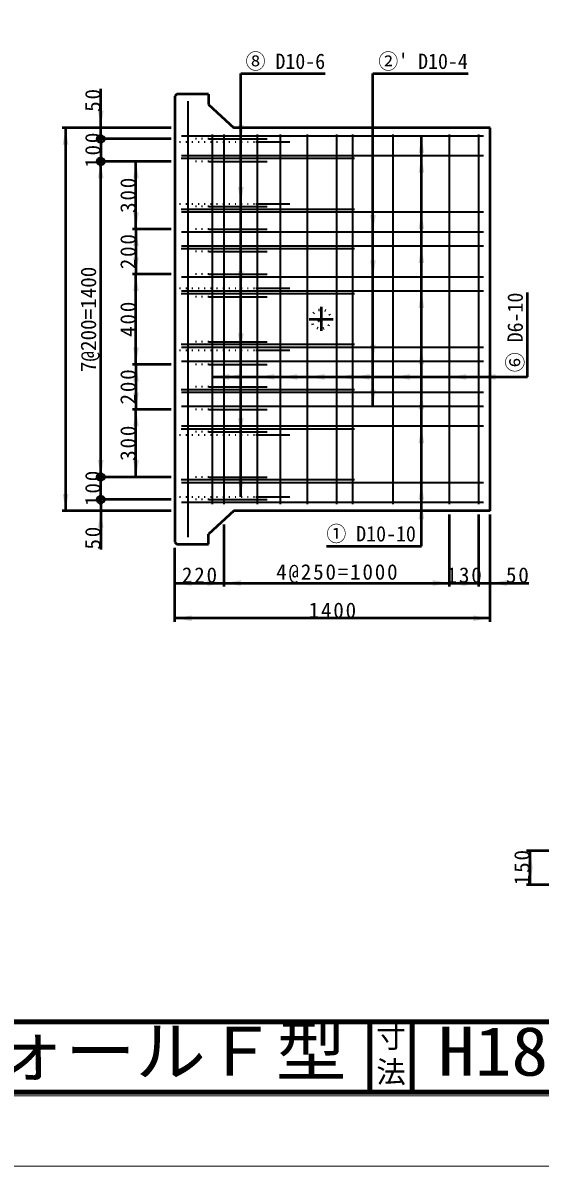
# Model space of a CAD drawing. Units: millimetres, scale not verified. Extents: x -2102 to 2102, y -1485 to 1485.
# Drawn here: x 54 to 789, y -1485 to 138 of the extents above; entities that cross this region are included whole.
import ezdxf
from ezdxf.enums import TextEntityAlignment as Align

# ---------------------------------------------------------------- set-up
doc = ezdxf.new("R2010")
doc.units = ezdxf.units.MM
doc.header["$LTSCALE"] = 5
doc.linetypes.add('DOTTED', pattern=[1.75, 0.25, -1.5])
doc.linetypes.add('LONG_DASHED_DOTTED', pattern=[15.25, 12, -1.5, 0.25, -1.5])
doc.layers.add('0-0_V-nasSTD', color=7, linetype='Continuous', lineweight=50)
doc.layers.add('0-1_0', color=7, linetype='Continuous', lineweight=100)
doc.styles.add('ＭＳ ゴシック', font='')
doc.styles.get('ＭＳ ゴシック').set_extended_font_data('MS Gothic')

msp = doc.modelspace()

# ---------------------------------------------------------------- linework, layer by layer
at = {"layer": '0-0_V-nasSTD'}
for p, q in [((364.081, 66.146), (484.081, 66.146)), ((364.081, -534.654), (364.081, 66.146)), ((551.761, 66.146), (686.761, 66.146)), ((551.761, -406.494), (551.761, 66.146)), ((273.041, 36.866), (270.161, 33.986)), ((270.161, 33.986), (270.161, -599.294)), ((318.161, 36.866), (273.041, 36.866)), ((318.161, 36.866), (318.161, 22.234)), ((318.161, 22.234), (354.123, -10.654)), ((265.161, -10.654), (110.161, -10.654)), ((115.161, -10.654), (115.161, -554.654)), ((718.161, -10.654), (354.123, -10.654)), ((718.161, -554.654), (718.161, -10.654)), ((265.161, -26.654), (160.161, -26.654)), ((165.161, -26.654), (165.161, -58.654)), ((620.561, -604.654), (620.561, -22.654)), ((265.161, -58.654), (160.161, -58.654)), ((165.161, -506.654), (165.161, -58.654)), ((215.161, -154.654), (215.161, -58.654)), ((265.161, -154.654), (210.161, -154.654)), ((215.161, -154.654), (215.161, -218.654)), ((265.161, -218.654), (210.161, -218.654)), ((215.161, -346.654), (215.161, -218.654)), ((771.161, -364.574), (771.161, -244.574)), ((265.161, -346.654), (210.161, -346.654)), ((215.161, -346.654), (215.161, -410.654)), ((323.851, -364.574), (771.161, -364.574)), ((265.161, -410.654), (210.161, -410.654)), ((215.161, -506.654), (215.161, -410.654)), ((265.161, -506.654), (160.161, -506.654)), ((165.161, -538.654), (165.161, -506.654)), ((265.161, -538.654), (160.161, -538.654)), ((265.161, -554.654), (110.161, -554.654)), ((354.123, -554.654), (318.161, -587.542)), ((718.161, -554.654), (354.123, -554.654)), ((660.561, -662.174), (660.561, -559.654)), ((702.161, -662.174), (702.161, -559.654)), ((718.161, -712.174), (718.161, -559.654)), ((340.561, -662.174), (340.561, -574.174)), ((270.161, -599.294), (273.041, -602.174)), ((318.161, -602.174), (318.161, -587.542)), ((270.161, -712.174), (270.161, -607.174)), ((273.041, -602.174), (318.161, -602.174)), ((485.561, -604.654), (620.561, -604.654)), ((270.161, -657.174), (340.561, -657.174)), ((340.561, -657.174), (660.561, -657.174)), ((660.561, -657.174), (702.161, -657.174)), ((718.161, -707.174), (270.161, -707.174)), ((769.723, -1037.106), (874.723, -1037.106)), ((774.723, -1037.106), (774.723, -1085.106)), ((769.723, -1085.106), (874.723, -1085.106))]:
    msp.add_line(p, q, dxfattribs=at)
at = {"layer": '0-0_V-nasSTD', "lineweight": 35}
for p, q in [((288.881, 26.946), (288.881, -592.254)), ((708.561, -22.654), (279.761, -22.654)), ((318.407, -26.654), (401.287, -26.654)), ((323.851, -545.054), (323.851, -20.254)), ((340.561, -545.054), (340.561, -20.254)), ((385.472, -30.654), (433.472, -30.654)), ((387.601, -545.054), (387.601, -20.254)), ((420.561, -545.054), (420.561, -20.254)), ((458.961, -545.054), (458.961, -20.254)), ((500.561, -545.054), (500.561, -20.254)), ((522.961, -545.054), (522.961, -20.254)), ((580.561, -545.054), (580.561, -20.254)), ((660.561, -545.054), (660.561, -20.254)), ((702.161, -545.054), (702.161, -20.254)), ((525.521, -54.654), (279.121, -54.654)), ((708.561, -50.654), (279.761, -50.654)), ((318.407, -58.654), (401.287, -58.654)), ((525.521, -126.654), (279.121, -126.654)), ((318.407, -122.654), (401.287, -122.654)), ((385.472, -118.654), (433.472, -118.654)), ((708.561, -130.654), (279.761, -130.654)), ((708.561, -158.814), (279.761, -158.814)), ((318.407, -154.654), (401.287, -154.654)), ((525.521, -182.654), (279.121, -182.654)), ((708.561, -178.654), (279.761, -178.654)), ((318.407, -186.654), (401.287, -186.654)), ((708.561, -222.814), (279.761, -222.814)), ((318.407, -218.654), (401.287, -218.654)), ((708.561, -242.654), (279.761, -242.654)), ((385.472, -238.654), (433.472, -238.654)), ((525.521, -246.654), (279.121, -246.654)), ((318.407, -250.654), (401.287, -250.654)), ((525.521, -318.654), (279.121, -318.654)), ((708.561, -322.654), (279.761, -322.654)), ((318.407, -314.654), (401.287, -314.654)), ((385.472, -326.654), (433.472, -326.654)), ((708.561, -342.494), (279.761, -342.494)), ((318.407, -346.654), (401.287, -346.654)), ((525.521, -382.654), (279.121, -382.654)), ((708.561, -386.654), (279.761, -386.654)), ((318.407, -378.654), (401.287, -378.654)), ((708.561, -406.494), (279.761, -406.494)), ((318.407, -410.654), (401.287, -410.654)), ((708.561, -434.654), (279.761, -434.654)), ((525.521, -438.654), (279.121, -438.654)), ((318.407, -442.654), (401.287, -442.654)), ((385.472, -446.654), (433.472, -446.654)), ((525.521, -510.654), (279.121, -510.654)), ((708.561, -514.654), (279.761, -514.654)), ((318.407, -506.654), (401.287, -506.654)), ((385.472, -534.654), (433.472, -534.654)), ((708.561, -542.654), (279.761, -542.654)), ((318.407, -538.654), (401.287, -538.654))]:
    msp.add_line(p, q, dxfattribs=at)
at = {"layer": '0-0_V-nasSTD', "linetype": 'DOTTED', "lineweight": 35}
for p, q in [((277.201, -30.654), (385.472, -30.654)), ((318.407, -26.654), (292.557, -26.654)), ((318.407, -58.654), (292.557, -58.654)), ((277.201, -118.654), (385.472, -118.654)), ((318.407, -122.654), (292.557, -122.654)), ((318.407, -154.654), (292.557, -154.654)), ((318.407, -186.654), (292.557, -186.654)), ((318.407, -218.654), (292.557, -218.654)), ((277.201, -238.654), (385.472, -238.654)), ((318.407, -250.654), (292.557, -250.654)), ((318.407, -314.654), (292.557, -314.654)), ((277.201, -326.654), (385.472, -326.654)), ((318.407, -346.654), (292.557, -346.654)), ((318.407, -378.654), (292.557, -378.654)), ((318.407, -410.654), (292.557, -410.654)), ((277.201, -446.654), (385.472, -446.654)), ((318.407, -442.654), (292.557, -442.654)), ((318.407, -506.654), (292.557, -506.654)), ((277.201, -534.654), (385.472, -534.654)), ((318.407, -538.654), (292.557, -538.654))]:
    msp.add_line(p, q, dxfattribs=at)
at = {"layer": '0-0_V-nasSTD', "linetype": 'LONG_DASHED_DOTTED'}
for p, q in [((478.161, -265.214), (478.161, -299.134)), ((461.201, -282.654), (495.121, -282.654))]:
    msp.add_line(p, q, dxfattribs=at)
at = {"layer": '0-0_V-nasSTD', "lineweight": 100}
for p, q in [((547.5, -1280), (547.5, -1380)), ((607.5, -1280), (607.5, -1380)), ((-1997.5, -1380), (1997.5, -1380))]:
    msp.add_line(p, q, dxfattribs=at)
at = {"layer": '0-0_V-nasSTD', "lineweight": 18}
for points in [[(-2102.5, -1485), (-2102.5, 1485), (2102.5, 1485), (2102.5, -1485)], [(-2002.5, -1385), (-2002.5, 1385), (2002.5, 1385), (2002.5, -1385)]]:
    msp.add_lwpolyline(points, close=True, dxfattribs=at)
at = {"layer": '0-0_V-nasSTD'}
for points in [[(165.161, -26.654), (165.161, -10.654), (165.161, 44.346)], [(165.161, -538.654), (165.161, -554.654), (165.161, -609.654)], [(702.161, -657.174), (718.161, -657.174), (773.161, -657.174)]]:
    msp.add_lwpolyline(points, dxfattribs=at)
for centre in [(165.161, -26.654), (165.161, -58.654), (165.161, -506.654), (165.161, -538.654)]:
    msp.add_circle(centre, 5, dxfattribs=at)
at = {"layer": '0-0_V-nasSTD', "linetype": 'DOTTED'}
for radius in [13.76, 4]:
    msp.add_circle((478.161, -282.654), radius, dxfattribs=at)
at = {"layer": '0-0_V-nasSTD'}
for points in [[(161.161, 13.346), (165.161, -10.654), (165.161, 13.346)], [(165.161, -10.654), (165.161, 13.346), (169.161, 13.346)], [(111.161, -34.654), (115.161, -34.654), (115.161, -10.654)], [(115.161, -34.654), (115.161, -10.654), (119.161, -34.654)], [(360.081, -6.654), (364.081, -30.654), (364.081, -6.654)], [(364.081, -30.654), (364.081, -6.654), (368.081, -6.654)], [(616.561, -46.654), (620.561, -46.654), (620.561, -22.654)], [(620.561, -46.654), (620.561, -22.654), (624.561, -46.654)], [(161.161, -82.654), (165.161, -82.654), (165.161, -58.654)], [(165.161, -82.654), (165.161, -58.654), (169.161, -82.654)], [(211.161, -82.654), (215.161, -82.654), (215.161, -58.654)], [(215.161, -82.654), (215.161, -58.654), (219.161, -82.654)], [(616.561, -74.654), (620.561, -74.654), (620.561, -50.654)], [(620.561, -74.654), (620.561, -50.654), (624.561, -74.654)], [(360.081, -94.654), (364.081, -118.654), (364.081, -94.654)], [(364.081, -118.654), (364.081, -94.654), (368.081, -94.654)], [(211.161, -130.654), (215.161, -154.654), (215.161, -130.654)], [(215.161, -154.654), (215.161, -130.654), (219.161, -130.654)], [(547.761, -134.814), (551.761, -158.814), (551.761, -134.814)], [(551.761, -158.814), (551.761, -134.814), (555.761, -134.814)], [(616.561, -154.654), (620.561, -154.654), (620.561, -130.654)], [(620.561, -154.654), (620.561, -130.654), (624.561, -154.654)], [(211.161, -178.654), (215.161, -178.654), (215.161, -154.654)], [(215.161, -178.654), (215.161, -154.654), (219.161, -178.654)], [(211.161, -194.654), (215.161, -218.654), (215.161, -194.654)], [(215.161, -218.654), (215.161, -194.654), (219.161, -194.654)], [(616.561, -202.654), (620.561, -202.654), (620.561, -178.654)], [(620.561, -202.654), (620.561, -178.654), (624.561, -202.654)], [(547.761, -198.814), (551.761, -222.814), (551.761, -198.814)], [(551.761, -222.814), (551.761, -198.814), (555.761, -198.814)], [(211.161, -242.654), (215.161, -242.654), (215.161, -218.654)], [(215.161, -242.654), (215.161, -218.654), (219.161, -242.654)], [(360.081, -214.654), (364.081, -238.654), (364.081, -214.654)], [(364.081, -238.654), (364.081, -214.654), (368.081, -214.654)], [(616.561, -266.654), (620.561, -266.654), (620.561, -242.654)], [(620.561, -266.654), (620.561, -242.654), (624.561, -266.654)], [(360.081, -302.654), (364.081, -326.654), (364.081, -302.654)], [(364.081, -326.654), (364.081, -302.654), (368.081, -302.654)], [(211.161, -322.654), (215.161, -346.654), (215.161, -322.654)], [(215.161, -346.654), (215.161, -322.654), (219.161, -322.654)], [(547.761, -318.494), (551.761, -342.494), (551.761, -318.494)], [(551.761, -342.494), (551.761, -318.494), (555.761, -318.494)], [(616.561, -346.654), (620.561, -346.654), (620.561, -322.654)], [(620.561, -346.654), (620.561, -322.654), (624.561, -346.654)], [(211.161, -370.654), (215.161, -370.654), (215.161, -346.654)], [(215.161, -370.654), (215.161, -346.654), (219.161, -370.654)], [(323.851, -364.574), (347.851, -364.574), (347.851, -360.574)], [(323.851, -364.574), (347.851, -368.574), (347.851, -364.574)], [(340.561, -364.574), (364.561, -364.574), (364.561, -360.574)], [(340.561, -364.574), (364.561, -368.574), (364.561, -364.574)], [(387.601, -364.574), (411.601, -364.574), (411.601, -360.574)], [(387.601, -364.574), (411.601, -368.574), (411.601, -364.574)], [(420.561, -364.574), (444.561, -364.574), (444.561, -360.574)], [(420.561, -364.574), (444.561, -368.574), (444.561, -364.574)], [(458.961, -364.574), (482.961, -364.574), (482.961, -360.574)], [(458.961, -364.574), (482.961, -368.574), (482.961, -364.574)], [(500.561, -364.574), (524.561, -364.574), (524.561, -360.574)], [(500.561, -364.574), (524.561, -368.574), (524.561, -364.574)], [(522.961, -364.574), (546.961, -364.574), (546.961, -360.574)], [(522.961, -364.574), (546.961, -368.574), (546.961, -364.574)], [(580.561, -364.574), (604.561, -364.574), (604.561, -360.574)], [(580.561, -364.574), (604.561, -368.574), (604.561, -364.574)], [(660.561, -364.574), (684.561, -364.574), (684.561, -360.574)], [(660.561, -364.574), (684.561, -368.574), (684.561, -364.574)], [(702.161, -364.574), (726.161, -364.574), (726.161, -360.574)], [(702.161, -364.574), (726.161, -368.574), (726.161, -364.574)], [(211.161, -386.654), (215.161, -410.654), (215.161, -386.654)], [(215.161, -410.654), (215.161, -386.654), (219.161, -386.654)], [(547.761, -382.494), (551.761, -406.494), (551.761, -382.494)], [(551.761, -406.494), (551.761, -382.494), (555.761, -382.494)], [(616.561, -410.654), (620.561, -410.654), (620.561, -386.654)], [(620.561, -410.654), (620.561, -386.654), (624.561, -410.654)], [(211.161, -434.654), (215.161, -434.654), (215.161, -410.654)], [(215.161, -434.654), (215.161, -410.654), (219.161, -434.654)], [(360.081, -422.654), (364.081, -446.654), (364.081, -422.654)], [(364.081, -446.654), (364.081, -422.654), (368.081, -422.654)], [(616.561, -458.654), (620.561, -458.654), (620.561, -434.654)], [(620.561, -458.654), (620.561, -434.654), (624.561, -458.654)], [(161.161, -482.654), (165.161, -506.654), (165.161, -482.654)], [(165.161, -506.654), (165.161, -482.654), (169.161, -482.654)], [(211.161, -482.654), (215.161, -506.654), (215.161, -482.654)], [(215.161, -506.654), (215.161, -482.654), (219.161, -482.654)], [(360.081, -510.654), (364.081, -534.654), (364.081, -510.654)], [(364.081, -534.654), (364.081, -510.654), (368.081, -510.654)], [(616.561, -538.654), (620.561, -538.654), (620.561, -514.654)], [(620.561, -538.654), (620.561, -514.654), (624.561, -538.654)], [(111.161, -530.654), (115.161, -554.654), (115.161, -530.654)], [(115.161, -554.654), (115.161, -530.654), (119.161, -530.654)], [(616.561, -566.654), (620.561, -566.654), (620.561, -542.654)], [(620.561, -566.654), (620.561, -542.654), (624.561, -566.654)], [(161.161, -578.654), (165.161, -578.654), (165.161, -554.654)], [(165.161, -578.654), (165.161, -554.654), (169.161, -578.654)], [(270.161, -657.174), (294.161, -657.174), (294.161, -653.174)], [(270.161, -657.174), (294.161, -661.174), (294.161, -657.174)], [(316.561, -657.174), (316.561, -653.174), (340.561, -657.174)], [(316.561, -661.174), (316.561, -657.174), (340.561, -657.174)], [(340.561, -657.174), (364.561, -657.174), (364.561, -653.174)], [(340.561, -657.174), (364.561, -661.174), (364.561, -657.174)], [(636.561, -657.174), (636.561, -653.174), (660.561, -657.174)], [(636.561, -661.174), (636.561, -657.174), (660.561, -657.174)], [(660.561, -657.174), (684.561, -657.174), (684.561, -653.174)], [(660.561, -657.174), (684.561, -661.174), (684.561, -657.174)], [(678.161, -657.174), (678.161, -653.174), (702.161, -657.174)], [(678.161, -661.174), (678.161, -657.174), (702.161, -657.174)], [(718.161, -657.174), (742.161, -657.174), (742.161, -653.174)], [(718.161, -657.174), (742.161, -661.174), (742.161, -657.174)], [(270.161, -707.174), (294.161, -707.174), (294.161, -703.174)], [(270.161, -707.174), (294.161, -711.174), (294.161, -707.174)], [(694.161, -707.174), (694.161, -703.174), (718.161, -707.174)], [(694.161, -711.174), (694.161, -707.174), (718.161, -707.174)], [(770.723, -1061.106), (774.723, -1061.106), (774.723, -1037.106)], [(774.723, -1061.106), (774.723, -1037.106), (778.723, -1061.106)], [(770.723, -1061.106), (774.723, -1085.106), (774.723, -1061.106)], [(774.723, -1085.106), (774.723, -1061.106), (778.723, -1061.106)]]:
    msp.add_solid(points, dxfattribs=at)
at = {"layer": '0-1_0'}
msp.add_line((-1997.5, -1280), (1997.5, -1280), dxfattribs=at)

# ---------------------------------------------------------------- texts
at = {"layer": '0-0_V-nasSTD', "style": 'ＭＳ ゴシック'}
for s, height, width, p in [('⑧ D10-6', 21.85, 0.95, (370.811, 66.146)), ("②' D10-4", 21.85, 0.95, (559.332, 66.146)), ('① D10-10', 21.85, 0.95, (485.561, -604.654)), ('1stタッチウォールＦ型', 69.65, 1.05, (-533.25, -1377.53)), ('H1800×B1400×L1997', 69.65, 1.1, (644.25, -1377.492))]:
    msp.add_text(s, height=height, dxfattribs=dict(at, width=width)).set_placement(p, align=Align.BOTTOM_LEFT)
msp.add_text('7@200=1400', height=21.99, rotation=90, dxfattribs=at).set_placement((165.161, -357.654), align=Align.BOTTOM_LEFT)
at = {"layer": '0-0_V-nasSTD', "style": 'ＭＳ ゴシック', "width": 0.95}
msp.add_text('⑥ D6-10', height=21.85, rotation=90, dxfattribs=at).set_placement((771.161, -357.844), align=Align.BOTTOM_LEFT)
at = {"layer": '0-0_V-nasSTD', "style": 'ＭＳ ゴシック'}
for s, p in [('寸', (556.482, -1326.001)), ('法', (556.476, -1375.99))]:
    msp.add_text(s, height=30.79, dxfattribs=at).set_placement(p, align=Align.BOTTOM_LEFT)
at = {"layer": '0-0_V-nasSTD', "char_height": 21.99, "attachment_point": 7, "rotation": 90, "style": 'ＭＳ ゴシック'}
for s, insert in [('\\T1.17;50', (165.161, 11.846)), ('\\T1.17;100', (165.161, -67.654)), ('\\T1.17;300', (215.161, -131.654)), ('\\T1.17;200', (215.161, -211.654)), ('\\T1.17;400', (215.161, -307.654)), ('\\T1.17;200', (215.161, -403.654)), ('\\T1.17;300', (215.161, -483.654)), ('\\T1.17;100', (165.161, -547.654)), ('\\T1.17;50', (165.161, -609.654)), ('\\T1.17;150', (774.723, -1086.106))]:
    msp.add_mtext(s, dxfattribs=dict(at, insert=insert))
at = {"layer": '0-0_V-nasSTD', "char_height": 21.99, "attachment_point": 7, "style": 'ＭＳ ゴシック'}
for s, insert in [('\\T1.17;4@250=1000', (414.311, -657.174)), ('\\T1.17;220', (280.361, -657.174)), ('\\T1.17;130', (656.361, -657.174)), ('\\T1.17;50', (740.661, -657.174)), ('\\T1.17;1400', (460.411, -707.174))]:
    msp.add_mtext(s, dxfattribs=dict(at, insert=insert))

doc.saveas('drawing.dxf')
